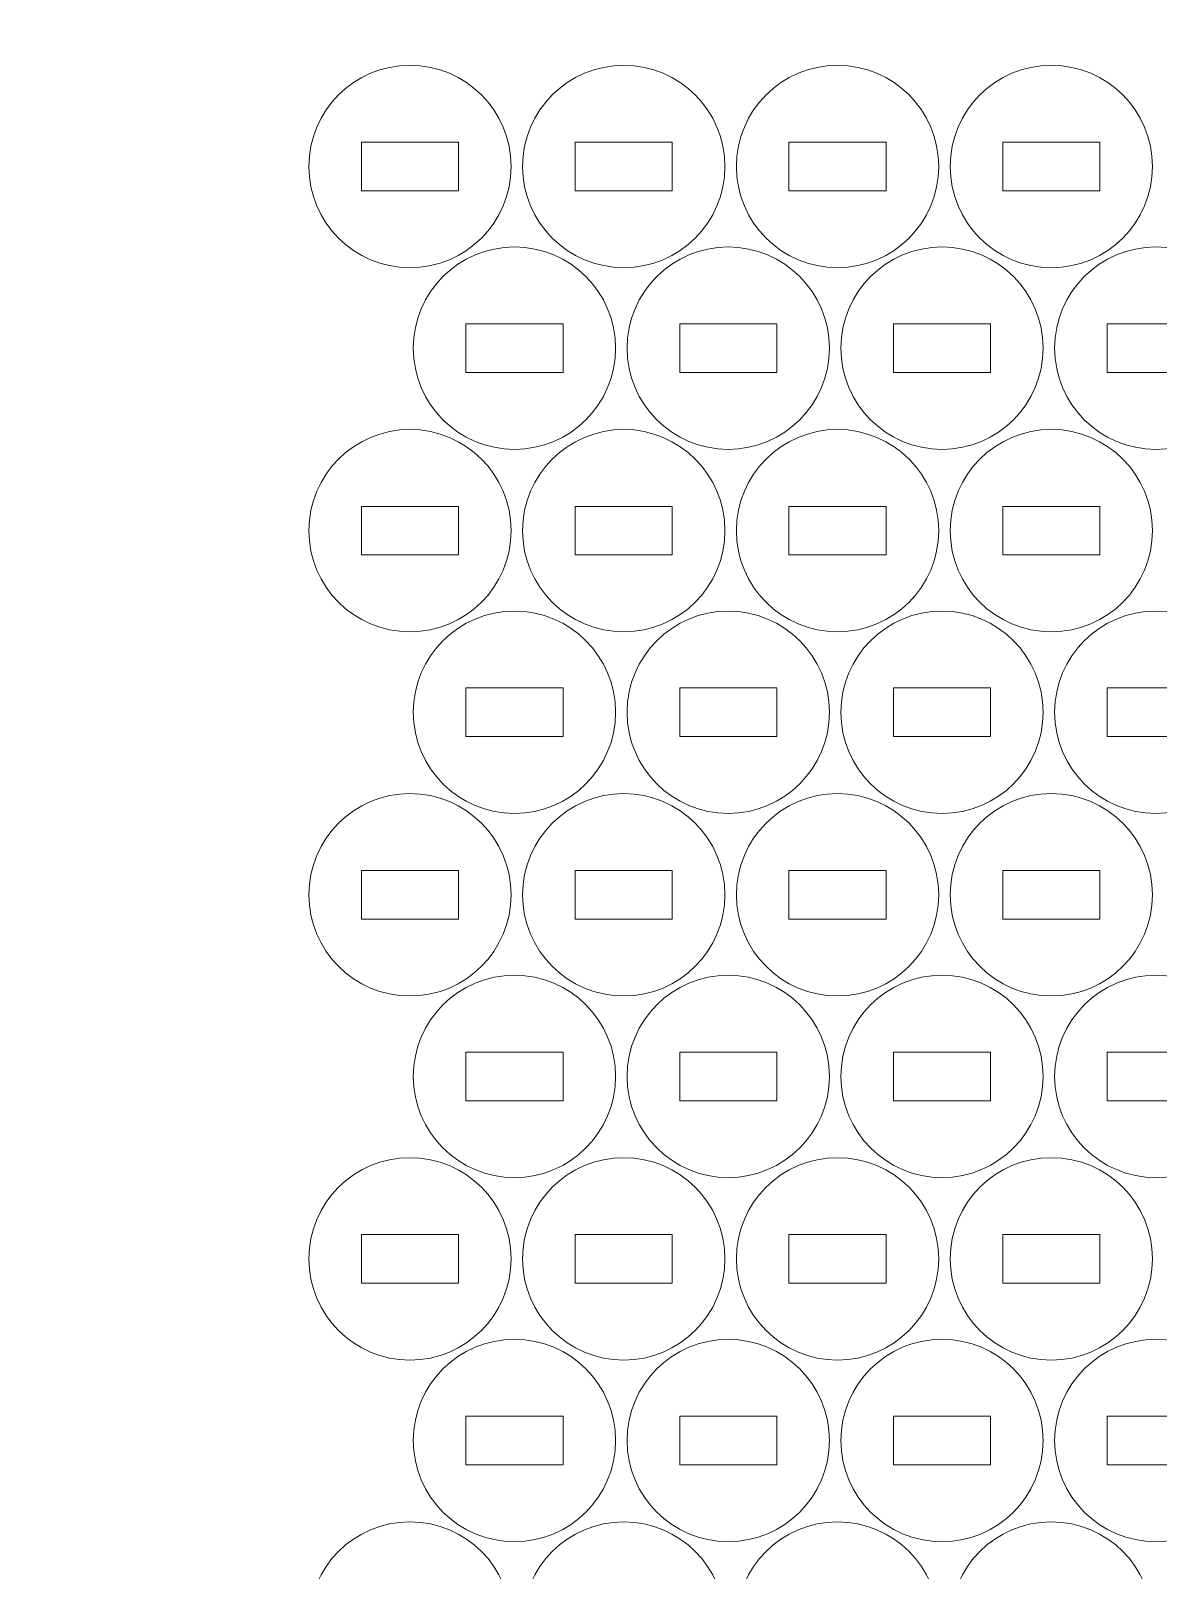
# Model space of a CAD drawing. Header units: millimetres. Extents: x -335 to 313, y -342 to 319.
# Drawn here: x 12.2 to 81.9, y -62.5 to 32.6 of the extents above; entities that cross this region are included whole.
import ezdxf

# ---------------------------------------------------------------- set-up
doc = ezdxf.new("R2010")
doc.units = ezdxf.units.MM
doc.header["$MEASUREMENT"] = 0
doc.layers.add('Camada 1', color=7, linetype='Continuous')

msp = doc.modelspace()

# ---------------------------------------------------------------- linework, layer by layer
at = {"layer": 'Camada 1', "lineweight": 20}
for points in [[(-44.0981, -10.5652), (-120.6587, 43.7807), (-226.7795, 25.7721), (-281.1255, -50.7885), (-281.1255, -50.7885), (-335.4714, -127.349), (-317.4631, -233.4698), (-240.9026, -287.8158), (-240.9026, -287.8158), (-164.342, -342.162), (-58.2213, -324.1537), (-3.8751, -247.5934), (-3.8751, -247.5934), (50.4711, -171.0329), (32.463, -64.912), (-44.0981, -10.5652)], [(29.37, 24.2064), (29.37, 20.7546), (32.1682, 17.9564), (35.62, 17.9564), (35.62, 17.9564), (39.0718, 17.9564), (41.87, 20.7546), (41.87, 24.2064), (41.87, 24.2064), (41.87, 27.6582), (39.0718, 30.4564), (35.62, 30.4564), (35.62, 30.4564), (32.1682, 30.4564), (29.37, 27.6582), (29.37, 24.2064)], [(42.5794, 24.2064), (42.5794, 20.7546), (45.3776, 17.9564), (48.8294, 17.9564), (48.8294, 17.9564), (52.2812, 17.9564), (55.0794, 20.7546), (55.0794, 24.2064), (55.0794, 24.2064), (55.0794, 27.6582), (52.2812, 30.4564), (48.8294, 30.4564), (48.8294, 30.4564), (45.3776, 30.4564), (42.5794, 27.6582), (42.5794, 24.2064)], [(55.7888, 24.2064), (55.7888, 20.7546), (58.587, 17.9564), (62.0388, 17.9564), (62.0388, 17.9564), (65.4906, 17.9564), (68.2888, 20.7546), (68.2888, 24.2064), (68.2888, 24.2064), (68.2888, 27.6582), (65.4906, 30.4564), (62.0388, 30.4564), (62.0388, 30.4564), (58.587, 30.4564), (55.7888, 27.6582), (55.7888, 24.2064)], [(68.9982, 24.2064), (68.9982, 20.7546), (71.7964, 17.9564), (75.2482, 17.9564), (75.2482, 17.9564), (78.7, 17.9564), (81.4982, 20.7546), (81.4982, 24.2064), (81.4982, 24.2064), (81.4982, 27.6582), (78.7, 30.4564), (75.2482, 30.4564), (75.2482, 30.4564), (71.7964, 30.4564), (68.9982, 27.6582), (68.9982, 24.2064)], [(-16.7808, -238.4322), (-66.0675, -307.8649), (-162.3086, -324.1967), (-231.7415, -274.9101), (-231.7415, -274.9101), (-301.1743, -225.6236), (-317.5062, -129.3825), (-268.2197, -59.9496), (-268.2197, -59.9496), (-218.9332, 9.4834), (-122.6921, 25.8154), (-53.2585, -23.4715), (-53.2585, -23.4715), (16.1742, -72.7583), (32.5058, -168.9994), (-16.7808, -238.4322)], [(32.62, 25.7064), (32.62, 25.7064), (32.62, 22.7064), (32.62, 22.7064), (32.62, 22.7064), (32.62, 22.7064), (38.62, 22.7064), (38.62, 22.7064), (38.62, 22.7064), (38.62, 22.7064), (38.62, 25.7064), (38.62, 25.7064), (38.62, 25.7064), (38.62, 25.7064), (32.62, 25.7064), (32.62, 25.7064)], [(45.8294, 25.7064), (45.8294, 25.7064), (45.8294, 22.7064), (45.8294, 22.7064), (45.8294, 22.7064), (45.8294, 22.7064), (51.8294, 22.7064), (51.8294, 22.7064), (51.8294, 22.7064), (51.8294, 22.7064), (51.8294, 25.7064), (51.8294, 25.7064), (51.8294, 25.7064), (51.8294, 25.7064), (45.8294, 25.7064), (45.8294, 25.7064)], [(59.0388, 25.7064), (59.0388, 25.7064), (59.0388, 22.7064), (59.0388, 22.7064), (59.0388, 22.7064), (59.0388, 22.7064), (65.0388, 22.7064), (65.0388, 22.7064), (65.0388, 22.7064), (65.0388, 22.7064), (65.0388, 25.7064), (65.0388, 25.7064), (65.0388, 25.7064), (65.0388, 25.7064), (59.0388, 25.7064), (59.0388, 25.7064)], [(72.2482, 25.7064), (72.2482, 25.7064), (72.2482, 22.7064), (72.2482, 22.7064), (72.2482, 22.7064), (72.2482, 22.7064), (78.2482, 22.7064), (78.2482, 22.7064), (78.2482, 22.7064), (78.2482, 22.7064), (78.2482, 25.7064), (78.2482, 25.7064), (78.2482, 25.7064), (78.2482, 25.7064), (72.2482, 25.7064), (72.2482, 25.7064)], [(35.8258, 12.988), (35.8258, 9.5362), (38.624, 6.738), (42.0758, 6.738), (42.0758, 6.738), (45.5276, 6.738), (48.3258, 9.5362), (48.3258, 12.988), (48.3258, 12.988), (48.3258, 16.4398), (45.5276, 19.238), (42.0758, 19.238), (42.0758, 19.238), (38.624, 19.238), (35.8258, 16.4398), (35.8258, 12.988)], [(49.0352, 12.988), (49.0352, 9.5362), (51.8334, 6.738), (55.2852, 6.738), (55.2852, 6.738), (58.737, 6.738), (61.5352, 9.5362), (61.5352, 12.988), (61.5352, 12.988), (61.5352, 16.4398), (58.737, 19.238), (55.2852, 19.238), (55.2852, 19.238), (51.8334, 19.238), (49.0352, 16.4398), (49.0352, 12.988)], [(62.2446, 12.988), (62.2446, 9.5362), (65.0428, 6.738), (68.4946, 6.738), (68.4946, 6.738), (71.9464, 6.738), (74.7446, 9.5362), (74.7446, 12.988), (74.7446, 12.988), (74.7446, 16.4398), (71.9464, 19.238), (68.4946, 19.238), (68.4946, 19.238), (65.0428, 19.238), (62.2446, 16.4398), (62.2446, 12.988)], [(75.454, 12.988), (75.454, 9.5362), (78.2522, 6.738), (81.704, 6.738), (81.704, 6.738), (85.1558, 6.738), (87.954, 9.5362), (87.954, 12.988), (87.954, 12.988), (87.954, 16.4398), (85.1558, 19.238), (81.704, 19.238), (81.704, 19.238), (78.2522, 19.238), (75.454, 16.4398), (75.454, 12.988)], [(39.0758, 14.488), (39.0758, 14.488), (39.0758, 11.488), (39.0758, 11.488), (39.0758, 11.488), (39.0758, 11.488), (45.0758, 11.488), (45.0758, 11.488), (45.0758, 11.488), (45.0758, 11.488), (45.0758, 14.488), (45.0758, 14.488), (45.0758, 14.488), (45.0758, 14.488), (39.0758, 14.488), (39.0758, 14.488)], [(52.2852, 14.488), (52.2852, 14.488), (52.2852, 11.488), (52.2852, 11.488), (52.2852, 11.488), (52.2852, 11.488), (58.2852, 11.488), (58.2852, 11.488), (58.2852, 11.488), (58.2852, 11.488), (58.2852, 14.488), (58.2852, 14.488), (58.2852, 14.488), (58.2852, 14.488), (52.2852, 14.488), (52.2852, 14.488)], [(65.4946, 14.488), (65.4946, 14.488), (65.4946, 11.488), (65.4946, 11.488), (65.4946, 11.488), (65.4946, 11.488), (71.4946, 11.488), (71.4946, 11.488), (71.4946, 11.488), (71.4946, 11.488), (71.4946, 14.488), (71.4946, 14.488), (71.4946, 14.488), (71.4946, 14.488), (65.4946, 14.488), (65.4946, 14.488)], [(78.704, 14.488), (78.704, 14.488), (78.704, 11.488), (78.704, 11.488), (78.704, 11.488), (78.704, 11.488), (84.704, 11.488), (84.704, 11.488), (84.704, 11.488), (84.704, 11.488), (84.704, 14.488), (84.704, 14.488), (84.704, 14.488), (84.704, 14.488), (78.704, 14.488), (78.704, 14.488)], [(29.37, 1.7167), (29.37, -1.7351), (32.1682, -4.5333), (35.62, -4.5333), (35.62, -4.5333), (39.0718, -4.5333), (41.87, -1.7351), (41.87, 1.7167), (41.87, 1.7167), (41.87, 5.1685), (39.0718, 7.9667), (35.62, 7.9667), (35.62, 7.9667), (32.1682, 7.9667), (29.37, 5.1685), (29.37, 1.7167)], [(42.5794, 1.7167), (42.5794, -1.7351), (45.3776, -4.5333), (48.8294, -4.5333), (48.8294, -4.5333), (52.2812, -4.5333), (55.0794, -1.7351), (55.0794, 1.7167), (55.0794, 1.7167), (55.0794, 5.1685), (52.2812, 7.9667), (48.8294, 7.9667), (48.8294, 7.9667), (45.3776, 7.9667), (42.5794, 5.1685), (42.5794, 1.7167)], [(55.7888, 1.7167), (55.7888, -1.7351), (58.587, -4.5333), (62.0388, -4.5333), (62.0388, -4.5333), (65.4906, -4.5333), (68.2888, -1.7351), (68.2888, 1.7167), (68.2888, 1.7167), (68.2888, 5.1685), (65.4906, 7.9667), (62.0388, 7.9667), (62.0388, 7.9667), (58.587, 7.9667), (55.7888, 5.1685), (55.7888, 1.7167)], [(68.9982, 1.7167), (68.9982, -1.7351), (71.7964, -4.5333), (75.2482, -4.5333), (75.2482, -4.5333), (78.7, -4.5333), (81.4982, -1.7351), (81.4982, 1.7167), (81.4982, 1.7167), (81.4982, 5.1685), (78.7, 7.9667), (75.2482, 7.9667), (75.2482, 7.9667), (71.7964, 7.9667), (68.9982, 5.1685), (68.9982, 1.7167)], [(32.62, 3.2167), (32.62, 3.2167), (32.62, 0.2167), (32.62, 0.2167), (32.62, 0.2167), (32.62, 0.2167), (38.62, 0.2167), (38.62, 0.2167), (38.62, 0.2167), (38.62, 0.2167), (38.62, 3.2167), (38.62, 3.2167), (38.62, 3.2167), (38.62, 3.2167), (32.62, 3.2167), (32.62, 3.2167)], [(45.8294, 3.2167), (45.8294, 3.2167), (45.8294, 0.2167), (45.8294, 0.2167), (45.8294, 0.2167), (45.8294, 0.2167), (51.8294, 0.2167), (51.8294, 0.2167), (51.8294, 0.2167), (51.8294, 0.2167), (51.8294, 3.2167), (51.8294, 3.2167), (51.8294, 3.2167), (51.8294, 3.2167), (45.8294, 3.2167), (45.8294, 3.2167)], [(59.0388, 3.2167), (59.0388, 3.2167), (59.0388, 0.2167), (59.0388, 0.2167), (59.0388, 0.2167), (59.0388, 0.2167), (65.0388, 0.2167), (65.0388, 0.2167), (65.0388, 0.2167), (65.0388, 0.2167), (65.0388, 3.2167), (65.0388, 3.2167), (65.0388, 3.2167), (65.0388, 3.2167), (59.0388, 3.2167), (59.0388, 3.2167)], [(72.2482, 3.2167), (72.2482, 3.2167), (72.2482, 0.2167), (72.2482, 0.2167), (72.2482, 0.2167), (72.2482, 0.2167), (78.2482, 0.2167), (78.2482, 0.2167), (78.2482, 0.2167), (78.2482, 0.2167), (78.2482, 3.2167), (78.2482, 3.2167), (78.2482, 3.2167), (78.2482, 3.2167), (72.2482, 3.2167), (72.2482, 3.2167)], [(35.8258, -9.5017), (35.8258, -12.9535), (38.624, -15.7517), (42.0758, -15.7517), (42.0758, -15.7517), (45.5276, -15.7517), (48.3258, -12.9535), (48.3258, -9.5017), (48.3258, -9.5017), (48.3258, -6.0499), (45.5276, -3.2517), (42.0758, -3.2517), (42.0758, -3.2517), (38.624, -3.2517), (35.8258, -6.0499), (35.8258, -9.5017)], [(49.0352, -9.5017), (49.0352, -12.9535), (51.8334, -15.7517), (55.2852, -15.7517), (55.2852, -15.7517), (58.737, -15.7517), (61.5352, -12.9535), (61.5352, -9.5017), (61.5352, -9.5017), (61.5352, -6.0499), (58.737, -3.2517), (55.2852, -3.2517), (55.2852, -3.2517), (51.8334, -3.2517), (49.0352, -6.0499), (49.0352, -9.5017)], [(62.2446, -9.5017), (62.2446, -12.9535), (65.0428, -15.7517), (68.4946, -15.7517), (68.4946, -15.7517), (71.9464, -15.7517), (74.7446, -12.9535), (74.7446, -9.5017), (74.7446, -9.5017), (74.7446, -6.0499), (71.9464, -3.2517), (68.4946, -3.2517), (68.4946, -3.2517), (65.0428, -3.2517), (62.2446, -6.0499), (62.2446, -9.5017)], [(75.454, -9.5017), (75.454, -12.9535), (78.2522, -15.7517), (81.704, -15.7517), (81.704, -15.7517), (85.1558, -15.7517), (87.954, -12.9535), (87.954, -9.5017), (87.954, -9.5017), (87.954, -6.0499), (85.1558, -3.2517), (81.704, -3.2517), (81.704, -3.2517), (78.2522, -3.2517), (75.454, -6.0499), (75.454, -9.5017)], [(39.0758, -8.0017), (39.0758, -8.0017), (39.0758, -11.0017), (39.0758, -11.0017), (39.0758, -11.0017), (39.0758, -11.0017), (45.0758, -11.0017), (45.0758, -11.0017), (45.0758, -11.0017), (45.0758, -11.0017), (45.0758, -8.0017), (45.0758, -8.0017), (45.0758, -8.0017), (45.0758, -8.0017), (39.0758, -8.0017), (39.0758, -8.0017)], [(52.2852, -8.0017), (52.2852, -8.0017), (52.2852, -11.0017), (52.2852, -11.0017), (52.2852, -11.0017), (52.2852, -11.0017), (58.2852, -11.0017), (58.2852, -11.0017), (58.2852, -11.0017), (58.2852, -11.0017), (58.2852, -8.0017), (58.2852, -8.0017), (58.2852, -8.0017), (58.2852, -8.0017), (52.2852, -8.0017), (52.2852, -8.0017)], [(65.4946, -8.0017), (65.4946, -8.0017), (65.4946, -11.0017), (65.4946, -11.0017), (65.4946, -11.0017), (65.4946, -11.0017), (71.4946, -11.0017), (71.4946, -11.0017), (71.4946, -11.0017), (71.4946, -11.0017), (71.4946, -8.0017), (71.4946, -8.0017), (71.4946, -8.0017), (71.4946, -8.0017), (65.4946, -8.0017), (65.4946, -8.0017)], [(78.704, -8.0017), (78.704, -8.0017), (78.704, -11.0017), (78.704, -11.0017), (78.704, -11.0017), (78.704, -11.0017), (84.704, -11.0017), (84.704, -11.0017), (84.704, -11.0017), (84.704, -11.0017), (84.704, -8.0017), (84.704, -8.0017), (84.704, -8.0017), (84.704, -8.0017), (78.704, -8.0017), (78.704, -8.0017)], [(29.37, -20.773), (29.37, -24.2248), (32.1682, -27.023), (35.62, -27.023), (35.62, -27.023), (39.0718, -27.023), (41.87, -24.2248), (41.87, -20.773), (41.87, -20.773), (41.87, -17.3212), (39.0718, -14.523), (35.62, -14.523), (35.62, -14.523), (32.1682, -14.523), (29.37, -17.3212), (29.37, -20.773)], [(42.5794, -20.773), (42.5794, -24.2248), (45.3776, -27.023), (48.8294, -27.023), (48.8294, -27.023), (52.2812, -27.023), (55.0794, -24.2248), (55.0794, -20.773), (55.0794, -20.773), (55.0794, -17.3212), (52.2812, -14.523), (48.8294, -14.523), (48.8294, -14.523), (45.3776, -14.523), (42.5794, -17.3212), (42.5794, -20.773)], [(55.7888, -20.773), (55.7888, -24.2248), (58.587, -27.023), (62.0388, -27.023), (62.0388, -27.023), (65.4906, -27.023), (68.2888, -24.2248), (68.2888, -20.773), (68.2888, -20.773), (68.2888, -17.3212), (65.4906, -14.523), (62.0388, -14.523), (62.0388, -14.523), (58.587, -14.523), (55.7888, -17.3212), (55.7888, -20.773)], [(68.9982, -20.773), (68.9982, -24.2248), (71.7964, -27.023), (75.2482, -27.023), (75.2482, -27.023), (78.7, -27.023), (81.4982, -24.2248), (81.4982, -20.773), (81.4982, -20.773), (81.4982, -17.3212), (78.7, -14.523), (75.2482, -14.523), (75.2482, -14.523), (71.7964, -14.523), (68.9982, -17.3212), (68.9982, -20.773)], [(32.62, -19.273), (32.62, -19.273), (32.62, -22.273), (32.62, -22.273), (32.62, -22.273), (32.62, -22.273), (38.62, -22.273), (38.62, -22.273), (38.62, -22.273), (38.62, -22.273), (38.62, -19.273), (38.62, -19.273), (38.62, -19.273), (38.62, -19.273), (32.62, -19.273), (32.62, -19.273)], [(45.8294, -19.273), (45.8294, -19.273), (45.8294, -22.273), (45.8294, -22.273), (45.8294, -22.273), (45.8294, -22.273), (51.8294, -22.273), (51.8294, -22.273), (51.8294, -22.273), (51.8294, -22.273), (51.8294, -19.273), (51.8294, -19.273), (51.8294, -19.273), (51.8294, -19.273), (45.8294, -19.273), (45.8294, -19.273)], [(59.0388, -19.273), (59.0388, -19.273), (59.0388, -22.273), (59.0388, -22.273), (59.0388, -22.273), (59.0388, -22.273), (65.0388, -22.273), (65.0388, -22.273), (65.0388, -22.273), (65.0388, -22.273), (65.0388, -19.273), (65.0388, -19.273), (65.0388, -19.273), (65.0388, -19.273), (59.0388, -19.273), (59.0388, -19.273)], [(72.2482, -19.273), (72.2482, -19.273), (72.2482, -22.273), (72.2482, -22.273), (72.2482, -22.273), (72.2482, -22.273), (78.2482, -22.273), (78.2482, -22.273), (78.2482, -22.273), (78.2482, -22.273), (78.2482, -19.273), (78.2482, -19.273), (78.2482, -19.273), (78.2482, -19.273), (72.2482, -19.273), (72.2482, -19.273)], [(35.8258, -31.9914), (35.8258, -35.4432), (38.624, -38.2414), (42.0758, -38.2414), (42.0758, -38.2414), (45.5276, -38.2414), (48.3258, -35.4432), (48.3258, -31.9914), (48.3258, -31.9914), (48.3258, -28.5396), (45.5276, -25.7414), (42.0758, -25.7414), (42.0758, -25.7414), (38.624, -25.7414), (35.8258, -28.5396), (35.8258, -31.9914)], [(49.0352, -31.9914), (49.0352, -35.4432), (51.8334, -38.2414), (55.2852, -38.2414), (55.2852, -38.2414), (58.737, -38.2414), (61.5352, -35.4432), (61.5352, -31.9914), (61.5352, -31.9914), (61.5352, -28.5396), (58.737, -25.7414), (55.2852, -25.7414), (55.2852, -25.7414), (51.8334, -25.7414), (49.0352, -28.5396), (49.0352, -31.9914)], [(62.2446, -31.9914), (62.2446, -35.4432), (65.0428, -38.2414), (68.4946, -38.2414), (68.4946, -38.2414), (71.9464, -38.2414), (74.7446, -35.4432), (74.7446, -31.9914), (74.7446, -31.9914), (74.7446, -28.5396), (71.9464, -25.7414), (68.4946, -25.7414), (68.4946, -25.7414), (65.0428, -25.7414), (62.2446, -28.5396), (62.2446, -31.9914)], [(75.454, -31.9914), (75.454, -35.4432), (78.2522, -38.2414), (81.704, -38.2414), (81.704, -38.2414), (85.1558, -38.2414), (87.954, -35.4432), (87.954, -31.9914), (87.954, -31.9914), (87.954, -28.5396), (85.1558, -25.7414), (81.704, -25.7414), (81.704, -25.7414), (78.2522, -25.7414), (75.454, -28.5396), (75.454, -31.9914)], [(39.0758, -30.4914), (39.0758, -30.4914), (39.0758, -33.4914), (39.0758, -33.4914), (39.0758, -33.4914), (39.0758, -33.4914), (45.0758, -33.4914), (45.0758, -33.4914), (45.0758, -33.4914), (45.0758, -33.4914), (45.0758, -30.4914), (45.0758, -30.4914), (45.0758, -30.4914), (45.0758, -30.4914), (39.0758, -30.4914), (39.0758, -30.4914)], [(52.2852, -30.4914), (52.2852, -30.4914), (52.2852, -33.4914), (52.2852, -33.4914), (52.2852, -33.4914), (52.2852, -33.4914), (58.2852, -33.4914), (58.2852, -33.4914), (58.2852, -33.4914), (58.2852, -33.4914), (58.2852, -30.4914), (58.2852, -30.4914), (58.2852, -30.4914), (58.2852, -30.4914), (52.2852, -30.4914), (52.2852, -30.4914)], [(65.4946, -30.4914), (65.4946, -30.4914), (65.4946, -33.4914), (65.4946, -33.4914), (65.4946, -33.4914), (65.4946, -33.4914), (71.4946, -33.4914), (71.4946, -33.4914), (71.4946, -33.4914), (71.4946, -33.4914), (71.4946, -30.4914), (71.4946, -30.4914), (71.4946, -30.4914), (71.4946, -30.4914), (65.4946, -30.4914), (65.4946, -30.4914)], [(78.704, -30.4914), (78.704, -30.4914), (78.704, -33.4914), (78.704, -33.4914), (78.704, -33.4914), (78.704, -33.4914), (84.704, -33.4914), (84.704, -33.4914), (84.704, -33.4914), (84.704, -33.4914), (84.704, -30.4914), (84.704, -30.4914), (84.704, -30.4914), (84.704, -30.4914), (78.704, -30.4914), (78.704, -30.4914)], [(29.37, -43.2627), (29.37, -46.7145), (32.1682, -49.5127), (35.62, -49.5127), (35.62, -49.5127), (39.0718, -49.5127), (41.87, -46.7145), (41.87, -43.2627), (41.87, -43.2627), (41.87, -39.8109), (39.0718, -37.0127), (35.62, -37.0127), (35.62, -37.0127), (32.1682, -37.0127), (29.37, -39.8109), (29.37, -43.2627)], [(42.5794, -43.2627), (42.5794, -46.7145), (45.3776, -49.5127), (48.8294, -49.5127), (48.8294, -49.5127), (52.2812, -49.5127), (55.0794, -46.7145), (55.0794, -43.2627), (55.0794, -43.2627), (55.0794, -39.8109), (52.2812, -37.0127), (48.8294, -37.0127), (48.8294, -37.0127), (45.3776, -37.0127), (42.5794, -39.8109), (42.5794, -43.2627)], [(55.7888, -43.2627), (55.7888, -46.7145), (58.587, -49.5127), (62.0388, -49.5127), (62.0388, -49.5127), (65.4906, -49.5127), (68.2888, -46.7145), (68.2888, -43.2627), (68.2888, -43.2627), (68.2888, -39.8109), (65.4906, -37.0127), (62.0388, -37.0127), (62.0388, -37.0127), (58.587, -37.0127), (55.7888, -39.8109), (55.7888, -43.2627)], [(68.9982, -43.2627), (68.9982, -46.7145), (71.7964, -49.5127), (75.2482, -49.5127), (75.2482, -49.5127), (78.7, -49.5127), (81.4982, -46.7145), (81.4982, -43.2627), (81.4982, -43.2627), (81.4982, -39.8109), (78.7, -37.0127), (75.2482, -37.0127), (75.2482, -37.0127), (71.7964, -37.0127), (68.9982, -39.8109), (68.9982, -43.2627)], [(32.62, -41.7627), (32.62, -41.7627), (32.62, -44.7627), (32.62, -44.7627), (32.62, -44.7627), (32.62, -44.7627), (38.62, -44.7627), (38.62, -44.7627), (38.62, -44.7627), (38.62, -44.7627), (38.62, -41.7627), (38.62, -41.7627), (38.62, -41.7627), (38.62, -41.7627), (32.62, -41.7627), (32.62, -41.7627)], [(45.8294, -41.7627), (45.8294, -41.7627), (45.8294, -44.7627), (45.8294, -44.7627), (45.8294, -44.7627), (45.8294, -44.7627), (51.8294, -44.7627), (51.8294, -44.7627), (51.8294, -44.7627), (51.8294, -44.7627), (51.8294, -41.7627), (51.8294, -41.7627), (51.8294, -41.7627), (51.8294, -41.7627), (45.8294, -41.7627), (45.8294, -41.7627)], [(59.0388, -41.7627), (59.0388, -41.7627), (59.0388, -44.7627), (59.0388, -44.7627), (59.0388, -44.7627), (59.0388, -44.7627), (65.0388, -44.7627), (65.0388, -44.7627), (65.0388, -44.7627), (65.0388, -44.7627), (65.0388, -41.7627), (65.0388, -41.7627), (65.0388, -41.7627), (65.0388, -41.7627), (59.0388, -41.7627), (59.0388, -41.7627)], [(72.2482, -41.7627), (72.2482, -41.7627), (72.2482, -44.7627), (72.2482, -44.7627), (72.2482, -44.7627), (72.2482, -44.7627), (78.2482, -44.7627), (78.2482, -44.7627), (78.2482, -44.7627), (78.2482, -44.7627), (78.2482, -41.7627), (78.2482, -41.7627), (78.2482, -41.7627), (78.2482, -41.7627), (72.2482, -41.7627), (72.2482, -41.7627)], [(35.8258, -54.4811), (35.8258, -57.9329), (38.624, -60.7311), (42.0758, -60.7311), (42.0758, -60.7311), (45.5276, -60.7311), (48.3258, -57.9329), (48.3258, -54.4811), (48.3258, -54.4811), (48.3258, -51.0293), (45.5276, -48.2311), (42.0758, -48.2311), (42.0758, -48.2311), (38.624, -48.2311), (35.8258, -51.0293), (35.8258, -54.4811)], [(49.0352, -54.4811), (49.0352, -57.9329), (51.8334, -60.7311), (55.2852, -60.7311), (55.2852, -60.7311), (58.737, -60.7311), (61.5352, -57.9329), (61.5352, -54.4811), (61.5352, -54.4811), (61.5352, -51.0293), (58.737, -48.2311), (55.2852, -48.2311), (55.2852, -48.2311), (51.8334, -48.2311), (49.0352, -51.0293), (49.0352, -54.4811)], [(62.2446, -54.4811), (62.2446, -57.9329), (65.0428, -60.7311), (68.4946, -60.7311), (68.4946, -60.7311), (71.9464, -60.7311), (74.7446, -57.9329), (74.7446, -54.4811), (74.7446, -54.4811), (74.7446, -51.0293), (71.9464, -48.2311), (68.4946, -48.2311), (68.4946, -48.2311), (65.0428, -48.2311), (62.2446, -51.0293), (62.2446, -54.4811)], [(75.454, -54.4811), (75.454, -57.9329), (78.2522, -60.7311), (81.704, -60.7311), (81.704, -60.7311), (85.1558, -60.7311), (87.954, -57.9329), (87.954, -54.4811), (87.954, -54.4811), (87.954, -51.0293), (85.1558, -48.2311), (81.704, -48.2311), (81.704, -48.2311), (78.2522, -48.2311), (75.454, -51.0293), (75.454, -54.4811)], [(39.0758, -52.9811), (39.0758, -52.9811), (39.0758, -55.9811), (39.0758, -55.9811), (39.0758, -55.9811), (39.0758, -55.9811), (45.0758, -55.9811), (45.0758, -55.9811), (45.0758, -55.9811), (45.0758, -55.9811), (45.0758, -52.9811), (45.0758, -52.9811), (45.0758, -52.9811), (45.0758, -52.9811), (39.0758, -52.9811), (39.0758, -52.9811)], [(52.2852, -52.9811), (52.2852, -52.9811), (52.2852, -55.9811), (52.2852, -55.9811), (52.2852, -55.9811), (52.2852, -55.9811), (58.2852, -55.9811), (58.2852, -55.9811), (58.2852, -55.9811), (58.2852, -55.9811), (58.2852, -52.9811), (58.2852, -52.9811), (58.2852, -52.9811), (58.2852, -52.9811), (52.2852, -52.9811), (52.2852, -52.9811)], [(65.4946, -52.9811), (65.4946, -52.9811), (65.4946, -55.9811), (65.4946, -55.9811), (65.4946, -55.9811), (65.4946, -55.9811), (71.4946, -55.9811), (71.4946, -55.9811), (71.4946, -55.9811), (71.4946, -55.9811), (71.4946, -52.9811), (71.4946, -52.9811), (71.4946, -52.9811), (71.4946, -52.9811), (65.4946, -52.9811), (65.4946, -52.9811)], [(78.704, -52.9811), (78.704, -52.9811), (78.704, -55.9811), (78.704, -55.9811), (78.704, -55.9811), (78.704, -55.9811), (84.704, -55.9811), (84.704, -55.9811), (84.704, -55.9811), (84.704, -55.9811), (84.704, -52.9811), (84.704, -52.9811), (84.704, -52.9811), (84.704, -52.9811), (78.704, -52.9811), (78.704, -52.9811)], [(29.37, -65.7524), (29.37, -69.2042), (32.1682, -72.0024), (35.62, -72.0024), (35.62, -72.0024), (39.0718, -72.0024), (41.87, -69.2042), (41.87, -65.7524), (41.87, -65.7524), (41.87, -62.3006), (39.0718, -59.5024), (35.62, -59.5024), (35.62, -59.5024), (32.1682, -59.5024), (29.37, -62.3006), (29.37, -65.7524)], [(42.5794, -65.7524), (42.5794, -69.2042), (45.3776, -72.0024), (48.8294, -72.0024), (48.8294, -72.0024), (52.2812, -72.0024), (55.0794, -69.2042), (55.0794, -65.7524), (55.0794, -65.7524), (55.0794, -62.3006), (52.2812, -59.5024), (48.8294, -59.5024), (48.8294, -59.5024), (45.3776, -59.5024), (42.5794, -62.3006), (42.5794, -65.7524)], [(55.7888, -65.7524), (55.7888, -69.2042), (58.587, -72.0024), (62.0388, -72.0024), (62.0388, -72.0024), (65.4906, -72.0024), (68.2888, -69.2042), (68.2888, -65.7524), (68.2888, -65.7524), (68.2888, -62.3006), (65.4906, -59.5024), (62.0388, -59.5024), (62.0388, -59.5024), (58.587, -59.5024), (55.7888, -62.3006), (55.7888, -65.7524)], [(68.9982, -65.7524), (68.9982, -69.2042), (71.7964, -72.0024), (75.2482, -72.0024), (75.2482, -72.0024), (78.7, -72.0024), (81.4982, -69.2042), (81.4982, -65.7524), (81.4982, -65.7524), (81.4982, -62.3006), (78.7, -59.5024), (75.2482, -59.5024), (75.2482, -59.5024), (71.7964, -59.5024), (68.9982, -62.3006), (68.9982, -65.7524)]]:
    msp.add_open_spline(points, degree=3, knots=[0, 0, 0, 0, 0.2, 0.2, 0.2, 0.2, 0.4, 0.4, 0.4, 0.4, 0.6, 0.6, 0.6, 0.6, 1, 1, 1, 1], dxfattribs=at)

doc.saveas('drawing.dxf')
